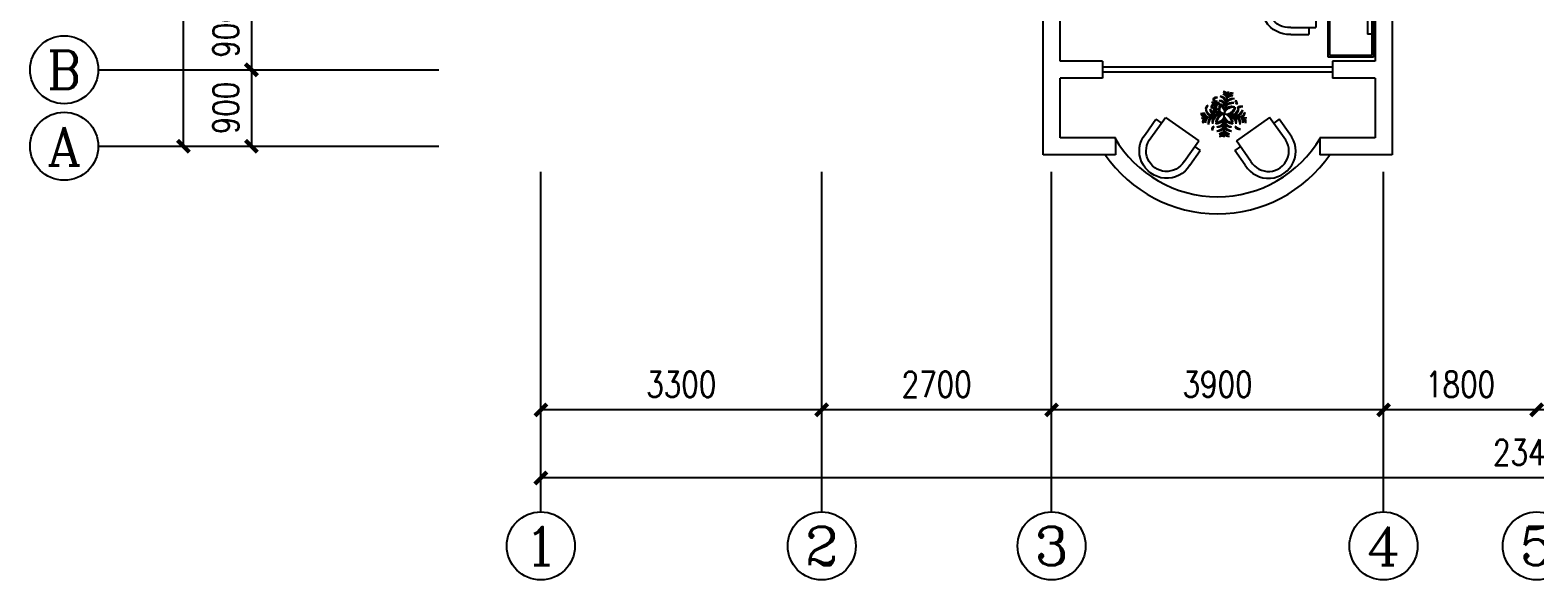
# Model space of a CAD drawing. Header units: millimetres. Extents: x 751 to 49128, y 379 to 40024.
# Drawn here: x 7240 to 24918, y 379 to 6845 of the extents above; entities that cross this region are included whole.
import ezdxf
from ezdxf.enums import TextEntityAlignment as Align

# ---------------------------------------------------------------- set-up
doc = ezdxf.new("R2010")
doc.units = ezdxf.units.MM
for name, color, linetype in [('AXIS', 3, 'Continuous'), ('AXIS_TEXT', 7, 'Continuous'), ('LAYER1', 5, 'Continuous'), ('PUB_WINDW', 7, 'Continuous'), ('WALL', 255, 'Continuous'), ('WINDOW', 2, 'Continuous')]:
    doc.layers.add(name, color=color, linetype=linetype)
doc.styles.add('COMPLEX', font='COMPLEX')
doc.styles.add('DIM_FONT', font='SIMPLEX', dxfattribs={"width": 0.8})
doc.styles.get("Standard").update_dxf_attribs({"font": 'arial.ttf'})
doc.dimstyles.new('AXIS', dxfattribs={"dimtxt": 300, "dimasz": 1, "dimexe": 250, "dimexo": 300, "dimgap": 0.09, "dimtad": 1, "dimdec": 0, "dimzin": 0, "dimdsep": 46, "dimtxsty": 'DIM_FONT', "dimblk": '_DIMX', "dimcen": 0.09, "dimse1": 1, "dimse2": 1, "dimclrt": 7, "dimadec": 0, "dimazin": 0, "dimtfac": 1, "dimtdec": 0, "dimtix": 1, "dimtmove": 2, "dimatfit": 3, "dimldrblk": '_DIMX', "dimfxl": 1, "dimtolj": 1, "dimtzin": 0, "dimarcsym": 0})

# ---------------------------------------------------------------- blocks, each defined once
blk = doc.blocks.new('_DIMX')
at = {"const_width": 50}
blk.add_lwpolyline([(-70, -70), (70, 70)], dxfattribs=at)
blk = doc.blocks.new('*D53')
at = {"color": 0, "linetype": 'ByBlock', "transparency": 16777216}
blk.add_line((25799, 3900), (2401, 3900), dxfattribs=at)
at = {"layer": 'DEFPOINTS', "color": 0, "linetype": 'ByBlock', "transparency": 16777216}
for p in [(2400, 7500), (25800, 7500), (2400, 3900)]:
    blk.add_point(p, dxfattribs=at)
at = {"color": 0, "linetype": 'ByBlock', "transparency": 16777216, "rotation": 180}
blk.add_blockref('_DIMX', (2400, 3900), dxfattribs=at)
at = {"color": 0, "linetype": 'ByBlock', "transparency": 16777216}
blk.add_blockref('_DIMX', (25800, 3900), dxfattribs=at)
at = {"color": 7, "linetype": 'ByBlock', "transparency": 16777216, "insert": (14100, 4200), "char_height": 300, "attachment_point": 5, "style": 'DIM_FONT'}
blk.add_mtext('\\A1;23400', dxfattribs=at)
blk = doc.blocks.new('*D49')
at = {"color": 0, "linetype": 'ByBlock', "transparency": 16777216}
blk.add_line((14099, 4700), (12301, 4700), dxfattribs=at)
at = {"layer": 'DEFPOINTS', "color": 0, "linetype": 'ByBlock', "transparency": 16777216}
for p in [(12300, 7500), (14100, 7500), (12300, 4700)]:
    blk.add_point(p, dxfattribs=at)
at = {"color": 0, "linetype": 'ByBlock', "transparency": 16777216, "rotation": 180}
blk.add_blockref('_DIMX', (12300, 4700), dxfattribs=at)
at = {"color": 0, "linetype": 'ByBlock', "transparency": 16777216}
blk.add_blockref('_DIMX', (14100, 4700), dxfattribs=at)
at = {"color": 7, "linetype": 'ByBlock', "transparency": 16777216, "insert": (13200, 5000), "char_height": 300, "attachment_point": 5, "style": 'DIM_FONT'}
blk.add_mtext('\\A1;1800', dxfattribs=at)
blk = doc.blocks.new('*D48')
at = {"color": 0, "linetype": 'ByBlock', "transparency": 16777216}
blk.add_line((15899, 4700), (14101, 4700), dxfattribs=at)
at = {"layer": 'DEFPOINTS', "color": 0, "linetype": 'ByBlock', "transparency": 16777216}
for p in [(14100, 7500), (15900, 7500), (14100, 4700)]:
    blk.add_point(p, dxfattribs=at)
at = {"color": 0, "linetype": 'ByBlock', "transparency": 16777216, "rotation": 180}
blk.add_blockref('_DIMX', (14100, 4700), dxfattribs=at)
at = {"color": 0, "linetype": 'ByBlock', "transparency": 16777216}
blk.add_blockref('_DIMX', (15900, 4700), dxfattribs=at)
at = {"color": 7, "linetype": 'ByBlock', "transparency": 16777216, "insert": (15000, 5000), "char_height": 300, "attachment_point": 5, "style": 'DIM_FONT'}
blk.add_mtext('\\A1;1800', dxfattribs=at)
blk = doc.blocks.new('_AXISO')
blk.add_circle((0, 0), 0.5)
at = {"layer": 'AXIS_TEXT', "style": 'COMPLEX', "width": 1.041667}
blk.add_attdef('A', text='', height=0.56, dxfattribs=at).set_placement((-0.25, -0.28), (0.25, -0.28), align=Align.FIT)
blk = doc.blocks.new('*D60')
at = {"color": 0, "linetype": 'ByBlock', "transparency": 16777216}
blk.add_line((-1800, 21899), (-1800, 7801), dxfattribs=at)
at = {"layer": 'DEFPOINTS', "color": 0, "linetype": 'ByBlock', "transparency": 16777216}
for p in [(1200, 21900), (-1800, 7800), (1200, 7800)]:
    blk.add_point(p, dxfattribs=at)
at = {"color": 0, "linetype": 'ByBlock', "transparency": 16777216}
for p, rotation in [((-1800, 21900), 90), ((-1800, 7800), 270)]:
    blk.add_blockref('_DIMX', p, dxfattribs=dict(at, rotation=rotation))
at = {"color": 7, "linetype": 'ByBlock', "transparency": 16777216, "insert": (-2100, 14850), "char_height": 300, "attachment_point": 5, "rotation": 90, "style": 'DIM_FONT'}
blk.add_mtext('\\A1;14100', dxfattribs=at)
blk = doc.blocks.new('*D59')
at = {"color": 0, "linetype": 'ByBlock', "transparency": 16777216}
blk.add_line((-1000, 8699), (-1000, 7801), dxfattribs=at)
at = {"layer": 'DEFPOINTS', "color": 0, "linetype": 'ByBlock', "transparency": 16777216}
for p in [(1200, 8700), (-1000, 7800), (1200, 7800)]:
    blk.add_point(p, dxfattribs=at)
at = {"color": 0, "linetype": 'ByBlock', "transparency": 16777216}
for p, rotation in [((-1000, 8700), 90), ((-1000, 7800), 270)]:
    blk.add_blockref('_DIMX', p, dxfattribs=dict(at, rotation=rotation))
at = {"color": 7, "linetype": 'ByBlock', "transparency": 16777216, "insert": (-1300, 8250), "char_height": 300, "attachment_point": 5, "rotation": 90, "style": 'DIM_FONT'}
blk.add_mtext('\\A1;900', dxfattribs=at)
blk = doc.blocks.new('*D58')
at = {"color": 0, "linetype": 'ByBlock', "transparency": 16777216}
blk.add_line((-1000, 9599), (-1000, 8701), dxfattribs=at)
at = {"layer": 'DEFPOINTS', "color": 0, "linetype": 'ByBlock', "transparency": 16777216}
for p in [(1200, 9600), (-1000, 8700), (1200, 8700)]:
    blk.add_point(p, dxfattribs=at)
at = {"color": 0, "linetype": 'ByBlock', "transparency": 16777216}
for p, rotation in [((-1000, 9600), 90), ((-1000, 8700), 270)]:
    blk.add_blockref('_DIMX', p, dxfattribs=dict(at, rotation=rotation))
at = {"color": 7, "linetype": 'ByBlock', "transparency": 16777216, "insert": (-1300, 9150), "char_height": 300, "attachment_point": 5, "rotation": 90, "style": 'DIM_FONT'}
blk.add_mtext('\\A1;900', dxfattribs=at)
blk = doc.blocks.new('M_F20')
for p in [(-55, 465), (-498, 93), (389, 93), (24, -428)]:
    blk.add_line(p, (-55, 15))
for centre, radius, start, end in [((-244, 299), 51.8, 139.742, 258.7475), ((-173, 340), 113, 184.618, 228.2106), ((-185, 209), 144, 25.2489, 95.3937), ((-260, 119), 241, 31.3712, 75.0366), ((-138, 350), 104, 36.29, 99.6243), ((-223, 229), 234, 44.0763, 73.3794), ((-138, 301), 104, 36.29, 99.6243), ((-223, 179), 234, 44.0763, 73.3794), ((29, 350), 104, 80.3757, 143.71), ((113, 229), 234, 106.6206, 135.9237), ((29, 301), 104, 80.3757, 143.71), ((113, 179), 234, 106.6206, 135.9237), ((151, 119), 241, 104.9634, 148.6288), ((76, 209), 144, 84.6063, 154.7511), ((243, 210), 104, 80.3757, 143.71), ((328, 88), 234, 106.6206, 135.9237), ((-398, -10), 104, 116.29, 179.6243), ((-293, -114), 234, 124.0763, 153.3794), ((-369, 155), 104, 160.3757, 223.71), ((-235, 217), 234, 186.6206, 215.9237), ((-350, -18), 104, 116.29, 179.6243), ((-245, -122), 234, 124.0763, 153.3794), ((-321, 147), 104, 160.3757, 223.71), ((-187, 209), 234, 186.6206, 215.9237), ((-268, -80), 144, 105.2489, 175.3937), ((-193, -170), 241, 111.3712, 155.0366), ((-223, 177), 144, 164.6063, 234.7511), ((-121, 236), 241, 184.9634, 228.6288), ((-187, -94), 144, 105.2489, 175.3937), ((-112, -184), 241, 111.3712, 155.0366), ((155, -424), 486, 115.4772, 156.6585), ((-142, 162), 144, 164.6063, 234.7511), ((-41, 221), 241, 184.9634, 228.6288), ((-186, -44), 78.2, 144.9865, 244.4034), ((-120, -115), 140, 83.4259, 183.6346), ((-57, -185), 212, 101.6665, 163.1878), ((-27, 30), 225, 187.5759, 215.8942), ((-194, 57), 140, 3.4259, 103.6346), ((-252, -17), 212, 21.6665, 83.1878), ((-72, 159), 140, 156.3654, 256.5741), ((11, 203), 212, 176.8122, 238.3335), ((-185, 127), 144, 25.2489, 95.3937), ((-260, 37), 241, 31.3712, 75.0366), ((-141, -2), 50.7, 114.2257, 255.1279), ((-101, 10), 70.2, 150.4398, 228.6694), ((84, 57), 140, 76.3654, 176.5741), ((76, 127), 144, 84.6063, 154.7511), ((151, 37), 241, 104.9634, 148.6288), ((143, -17), 212, 96.8122, 158.3335), ((-121, 203), 212, 301.6665, 3.1878), ((-52, -185), 212, 16.8122, 78.3335), ((-37, 159), 140, 283.4259, 23.6346), ((11, -115), 140, 356.3654, 96.5741), ((-69, 221), 241, 311.3712, 355.0366), ((3, -184), 241, 24.9634, 68.6288), ((33, 162), 144, 305.2489, 15.3937), ((78, -94), 144, 4.6063, 74.7511), ((12, 236), 241, 311.3712, 355.0366), ((84, -170), 241, 24.9634, 68.6288), ((114, 177), 144, 305.2489, 15.3937), ((159, -80), 144, 4.6063, 74.7511), ((78, 209), 234, 324.0763, 353.3794), ((136, -122), 234, 26.6206, 55.9237), ((212, 147), 104, 316.29, 19.6243), ((241, -18), 104, 0.3757, 63.71), ((125, 217), 234, 324.0763, 353.3794), ((260, 155), 104, 316.29, 19.6243), ((-362, -113), 51.8, 139.742, 258.7475), ((-292, -72), 113, 184.618, 228.2106), ((-255, -130), 51.8, 139.742, 258.7475), ((-185, -89), 113, 184.618, 228.2106), ((-217, -195), 51.3, 167.0577, 302.8533), ((-217, -268), 51.3, 167.0577, 302.8533), ((-187, -166), 72, 185.1845, 268.654), ((-187, -239), 72, 185.1845, 268.654), ((-157, -147), 68.9, 138.8744, 278.9763), ((-97, -114), 112, 173.7536, 244.097), ((-254, 12), 212, 286.8122, 348.3335), ((-184, -51), 140, 266.3654, 6.5741), ((-45, -86), 117, 161.4477, 239.3672), ((-254, -43), 241, 294.9634, 338.6288), ((-163, -118), 144, 274.6063, 344.7511), ((231, -7), 380, 185.4007, 208.139), ((-239, -123), 241, 294.9634, 338.6288), ((-149, -199), 144, 274.6063, 344.7511), ((134, 81), 212, 211.6665, 273.1878), ((90, -2), 140, 193.4259, 293.6346), ((152, 29), 241, 221.3712, 265.0366), ((93, -73), 144, 215.2489, 285.3937), ((166, -52), 241, 221.3712, 265.0366), ((107, -153), 144, 215.2489, 285.3937), ((219, -230), 51.8, 101.2525, 220.258), ((289, -271), 113, 131.7894, 175.382), ((336, 93), 234, 234.0763, 263.3794), ((274, -42), 104, 226.29, 289.6243), ((-191, -176), 234, 296.6206, 325.9237), ((-87, -281), 104, 270.3757, 333.71), ((-183, -224), 234, 296.6206, 325.9237), ((-79, -329), 104, 270.3757, 333.71), ((139, -118), 234, 234.0763, 263.3794), ((77, -252), 104, 226.29, 289.6243), ((148, -166), 234, 234.0763, 263.3794), ((86, -300), 104, 226.29, 289.6243)]:
    blk.add_arc(centre, radius, start, end)
at = {"width": 0.8, "flags": 9}
for tag in ['XSIZE', 'YSIZE']:
    blk.add_attdef(tag, (0, 0), '', height=0.5, dxfattribs=at)
blk = doc.blocks.new('M_C3')
for p, q in [((-319, 296), (-319, 84)), ((-239, 296), (-239, 0)), ((239, 296), (239, 0)), ((319, 296), (319, 84)), ((-319, 84), (-239, 84)), ((-239, 0), (239, 0)), ((239, 84), (319, 84))]:
    blk.add_line(p, q)
for radius, start, end in [(320, 356.4494, 183.5506), (240, 355.2636, 184.7364)]:
    blk.add_arc((0, 316), radius, start, end)
at = {"width": 0.8, "flags": 9}
for tag in ['YSIZE', 'XSIZE', 'XSIZE', 'YSIZE']:
    blk.add_attdef(tag, (0, 0), '', height=0.5, dxfattribs=at)
blk = doc.blocks.new('*D51')
at = {"color": 0, "linetype": 'ByBlock', "transparency": 16777216}
blk.add_line((8399, 4700), (5701, 4700), dxfattribs=at)
at = {"layer": 'DEFPOINTS', "color": 0, "linetype": 'ByBlock', "transparency": 16777216}
for p in [(5700, 7500), (8400, 7500), (5700, 4700)]:
    blk.add_point(p, dxfattribs=at)
at = {"color": 0, "linetype": 'ByBlock', "transparency": 16777216, "rotation": 180}
blk.add_blockref('_DIMX', (5700, 4700), dxfattribs=at)
at = {"color": 0, "linetype": 'ByBlock', "transparency": 16777216}
blk.add_blockref('_DIMX', (8400, 4700), dxfattribs=at)
at = {"color": 7, "linetype": 'ByBlock', "transparency": 16777216, "insert": (7050, 5000), "char_height": 300, "attachment_point": 5, "style": 'DIM_FONT'}
blk.add_mtext('\\A1;2700', dxfattribs=at)
blk = doc.blocks.new('*D52')
at = {"color": 0, "linetype": 'ByBlock', "transparency": 16777216}
blk.add_line((5699, 4700), (2401, 4700), dxfattribs=at)
at = {"layer": 'DEFPOINTS', "color": 0, "linetype": 'ByBlock', "transparency": 16777216}
for p in [(2400, 7500), (5700, 7500), (2400, 4700)]:
    blk.add_point(p, dxfattribs=at)
at = {"color": 0, "linetype": 'ByBlock', "transparency": 16777216, "rotation": 180}
blk.add_blockref('_DIMX', (2400, 4700), dxfattribs=at)
at = {"color": 0, "linetype": 'ByBlock', "transparency": 16777216}
blk.add_blockref('_DIMX', (5700, 4700), dxfattribs=at)
at = {"color": 7, "linetype": 'ByBlock', "transparency": 16777216, "insert": (4050, 5000), "char_height": 300, "attachment_point": 5, "style": 'DIM_FONT'}
blk.add_mtext('\\A1;3300', dxfattribs=at)
blk = doc.blocks.new('*D50')
at = {"color": 0, "linetype": 'ByBlock', "transparency": 16777216}
blk.add_line((12299, 4700), (8401, 4700), dxfattribs=at)
at = {"layer": 'DEFPOINTS', "color": 0, "linetype": 'ByBlock', "transparency": 16777216}
for p in [(8400, 7500), (12300, 7500), (8400, 4700)]:
    blk.add_point(p, dxfattribs=at)
at = {"color": 0, "linetype": 'ByBlock', "transparency": 16777216, "rotation": 180}
blk.add_blockref('_DIMX', (8400, 4700), dxfattribs=at)
at = {"color": 0, "linetype": 'ByBlock', "transparency": 16777216}
blk.add_blockref('_DIMX', (12300, 4700), dxfattribs=at)
at = {"color": 7, "linetype": 'ByBlock', "transparency": 16777216, "insert": (10350, 5000), "char_height": 300, "attachment_point": 5, "style": 'DIM_FONT'}
blk.add_mtext('\\A1;3900', dxfattribs=at)
blk = doc.blocks.new('M_B5JMP')
for p, q in [((-0.5, 0.5), (-0.5, -0.5)), ((0.5, 0.5), (0.5, -0.5)), ((-0.5, 0.15), (0.5, 0.15)), ((-0.5, -0.15), (0.5, -0.15))]:
    blk.add_line(p, q)
blk = doc.blocks.new('A$C14F639B7')
at = {"layer": 'LAYER1', "color": 7}
for p, q in [((0, 0), (0, 1160)), ((0, 1160), (530, 1160)), ((20, 20), (20, 1140)), ((20, 1140), (510, 1140)), ((370, 1108), (361, 1099)), ((361, 1099), (361, 974)), ((423, 1108), (370, 1108)), ((486, 921), (398, 1075)), ((492, 924), (403, 1079)), ((432, 1099), (423, 1108)), ((432, 1028), (432, 1099)), ((461, 1140), (461, 835)), ((510, 1140), (510, 20)), ((530, 1160), (530, 0)), ((361, 974), (370, 965)), ((370, 965), (423, 965)), ((423, 965), (432, 974)), ((432, 974), (432, 1016)), ((446, 845), (486, 915)), ((451, 842), (492, 912)), ((379, 753), (343, 753)), ((396, 771), (396, 806)), ((396, 735), (396, 700)), ((403, 770), (421, 801)), ((408, 767), (426, 798)), ((414, 753), (450, 753)), ((461, 671), (461, 271)), ((510, 271), (461, 271)), ((510, 271), (461, 271)), ((510, 20), (20, 20)), ((530, 0), (0, 0))]:
    blk.add_line(p, q, dxfattribs=at)
for centre, radius in [((396, 1083), 7.43), ((492, 918), 5.94), ((396, 753), 104), ((396, 753), 53.5), ((396, 753), 17.8)]:
    blk.add_circle(centre, radius, dxfattribs=at)
blk = doc.blocks.new('1T4F79')
for radius, start, end in [(1400, 210.3222, 329.6778), (1600, 214.52421, 325.47579)]:
    blk.add_arc((-16110.1, -15896.5), radius, start, end)
at = {"layer": 'AXIS'}
for p, q in [((-29260.1, -15803.3), (-25260.1, -15803.3)), ((-29260.1, -16703.3), (-25260.1, -16703.3)), ((-24060.1, -21003.3), (-24060.1, -17003.3)), ((-20760.1, -21003.3), (-20760.1, -17003.3)), ((-18060.1, -21003.3), (-18060.1, -17003.3)), ((-14160.1, -21003.3), (-14160.1, -17003.3))]:
    blk.add_line(p, q, dxfattribs=at)
at = {"layer": 'WALL'}
for p, q in [((-17960.1, -15703.3), (-17960.1, -14803.3)), ((-18160.1, -16803.3), (-18160.1, -15003.3)), ((-14260.1, -14903.3), (-14260.1, -15703.3)), ((-14060.1, -14903.3), (-14060.1, -16803.3)), ((-17460.1, -15703.3), (-17960.1, -15703.3)), ((-17460.1, -15703.3), (-17460.1, -15903.3)), ((-14760.1, -15703.3), (-14760.1, -15903.3)), ((-14260.1, -15703.3), (-14760.1, -15703.3)), ((-17960.1, -16603.3), (-17960.1, -15903.3)), ((-17460.1, -15903.3), (-17960.1, -15903.3)), ((-14260.1, -15903.3), (-14760.1, -15903.3)), ((-14260.1, -15903.3), (-14260.1, -16603.3)), ((-17310.1, -16603.3), (-17960.1, -16603.3)), ((-17310.1, -16603.3), (-17310.1, -16803.3)), ((-14260.1, -16603.3), (-14910.1, -16603.3)), ((-14910.1, -16603.3), (-14910.1, -16803.3)), ((-17310.1, -16803.3), (-18160.1, -16803.3)), ((-14060.1, -16803.3), (-14910.1, -16803.3))]:
    blk.add_line(p, q, dxfattribs=at)
blk.add_blockref('A$C14F639B7', (-14808.9, -15656.2))
at = {"xscale": -1}
for p, rotation in [((-14954.7, -15067.8), 90), ((-16526.6, -16501), 144.7994207032737)]:
    blk.add_blockref('M_C3', p, dxfattribs=dict(at, rotation=rotation))
at = {"xscale": -0.6, "yscale": 0.6, "zscale": 0.6, "rotation": 180}
blk.add_blockref('M_F20', (-15998, -16317.4), dxfattribs=at)
at = {"rotation": 215.2005792967263}
blk.add_blockref('M_C3', (-15693.5, -16501), dxfattribs=at)
at = {"layer": 'AXIS'}
ref = blk.add_blockref('_AXISO', (-29660.1, -15803.3), dxfattribs=dict(at, xscale=800, yscale=800, zscale=800))
ref.add_attrib('A', 'B', dxfattribs={"layer": 'AXIS_TEXT', "height": 448, "style": 'COMPLEX', "width": 1.102941}).set_placement((-29860.1, -16027.3), (-29460.1, -16027.3), align=Align.FIT)
at = {"layer": 'AXIS', "xscale": 800, "yscale": 800, "zscale": 800}
blk.add_blockref('_AXISO', (-29660.1, -16703.3), dxfattribs=at).add_auto_attribs({'A': 'A'})
at = {"layer": 'AXIS'}
ref = blk.add_blockref('_AXISO', (-24060.1, -21403.3), dxfattribs=dict(at, xscale=800, yscale=800, zscale=800))
ref.add_attrib('A', '1', dxfattribs={"layer": 'AXIS_TEXT', "height": 448, "style": 'COMPLEX', "width": 2.083333}).set_placement((-24260.1, -21627.3), (-23860.1, -21627.3), align=Align.FIT)
ref = blk.add_blockref('_AXISO', (-20760.1, -21403.3), dxfattribs=dict(at, xscale=800, yscale=800, zscale=800))
ref.add_attrib('A', '2', dxfattribs={"layer": 'AXIS_TEXT', "height": 448, "style": 'COMPLEX', "width": 1.339286}).set_placement((-20960.1, -21627.3), (-20560.1, -21627.3), align=Align.FIT)
ref = blk.add_blockref('_AXISO', (-18060.1, -21403.3), dxfattribs=dict(at, xscale=800, yscale=800, zscale=800))
ref.add_attrib('A', '3', dxfattribs={"layer": 'AXIS_TEXT', "height": 448, "style": 'COMPLEX', "width": 1.339286}).set_placement((-18260.1, -21627.3), (-17860.1, -21627.3), align=Align.FIT)
ref = blk.add_blockref('_AXISO', (-14160.1, -21403.3), dxfattribs=dict(at, xscale=800, yscale=800, zscale=800))
ref.add_attrib('A', '4', dxfattribs={"layer": 'AXIS_TEXT', "height": 448, "style": 'COMPLEX', "width": 1.171875}).set_placement((-14360.1, -21627.3), (-13960.1, -21627.3), align=Align.FIT)
ref = blk.add_blockref('_AXISO', (-12360.1, -21403.3), dxfattribs=dict(at, xscale=800, yscale=800, zscale=800))
ref.add_attrib('A', '5', dxfattribs={"layer": 'AXIS_TEXT', "height": 448, "style": 'COMPLEX', "width": 1.339286}).set_placement((-12560.1, -21627.3), (-12160.1, -21627.3), align=Align.FIT)
at = {"layer": 'WINDOW', "xscale": -2700, "yscale": 200, "zscale": 2700}
blk.add_blockref('M_B5JMP', (-16110.1, -15803.3), dxfattribs=at)
at = {"style": 'DIM_FONT', "width": 0.8, "flags": 9}
for tag, p, rotation in [('YSIZE', (3996.4, 9793.9), 295), ('YSIZE', (-19234.8, -11587.2), 270), ('XSIZE', (-19234.8, -11587.2), 270), ('YSIZE', (-5485.9, -11587.2), 270), ('XSIZE', (-5485.9, -11587.2), 270)]:
    blk.add_attdef(tag, p, '', height=0.5, rotation=rotation, dxfattribs=at)
at = {"width": 0.8, "flags": 9}
for tag, p in [('YSIZE', (-560.1, -6402.9)), ('XSIZE', (-560.1, -6402.9)), ('XSIZE', (-760.1, -6602.9)), ('YSIZE', (-760.1, -6602.9))]:
    blk.add_attdef(tag, p, '', height=0.4, rotation=180, dxfattribs=at)
at = {"layer": 'AXIS'}
for p1, p2, distance, picture, middle in [((-25260.1, -2603.3), (-25260.1, -16703.3), -3000, '*D60', (-28560.1, -9653.3)), ((-660.1, -17003.3), (-24060.1, -17003.3), 3600, '*D53', (-12360.1, -20303.3))]:
    dim = blk.add_aligned_dim(p1=p1, p2=p2, distance=distance, dimstyle='AXIS', dxfattribs=at)
    dim.commit()
    dim.dimension.update_dxf_attribs({"geometry": picture, "text_midpoint": middle, "insert": (-26460.1, -24503.3)})
for base, p1, p2, picture, middle in [((-27460.1, -15803.3), (-25260.1, -14903.3), (-25260.1, -15803.3), '*D58', (-27760.1, -15353.3)), ((-27460.1, -16703.3), (-25260.1, -15803.3), (-25260.1, -16703.3), '*D59', (-27760.1, -16253.3))]:
    dim = blk.add_linear_dim(base=base, p1=p1, p2=p2, angle=90, dimstyle='AXIS', dxfattribs=at)
    dim.commit()
    dim.dimension.update_dxf_attribs({"geometry": picture, "text_midpoint": middle, "insert": (-26460.1, -24503.3)})
for base, p1, p2, picture, middle in [((-24060.1, -19803.3), (-20760.1, -17003.3), (-24060.1, -17003.3), '*D52', (-22410.1, -19503.3)), ((-20760.1, -19803.3), (-18060.1, -17003.3), (-20760.1, -17003.3), '*D51', (-19410.1, -19503.3)), ((-18060.1, -19803.3), (-14160.1, -17003.3), (-18060.1, -17003.3), '*D50', (-16110.1, -19503.3)), ((-14160.1, -19803.3), (-12360.1, -17003.3), (-14160.1, -17003.3), '*D49', (-13260.1, -19503.3)), ((-12360.1, -19803.3), (-10560.1, -17003.3), (-12360.1, -17003.3), '*D48', (-11460.1, -19503.3))]:
    dim = blk.add_linear_dim(base=base, p1=p1, p2=p2, dimstyle='AXIS', dxfattribs=at)
    dim.commit()
    dim.dimension.update_dxf_attribs({"geometry": picture, "text_midpoint": middle, "insert": (-26460.1, -24503.3)})

msp = doc.modelspace()

# ---------------------------------------------------------------- block references
at = {"layer": 'PUB_WINDW'}
msp.add_blockref('1T4F79', (37300, 22182), dxfattribs=at)

doc.saveas('drawing.dxf')
